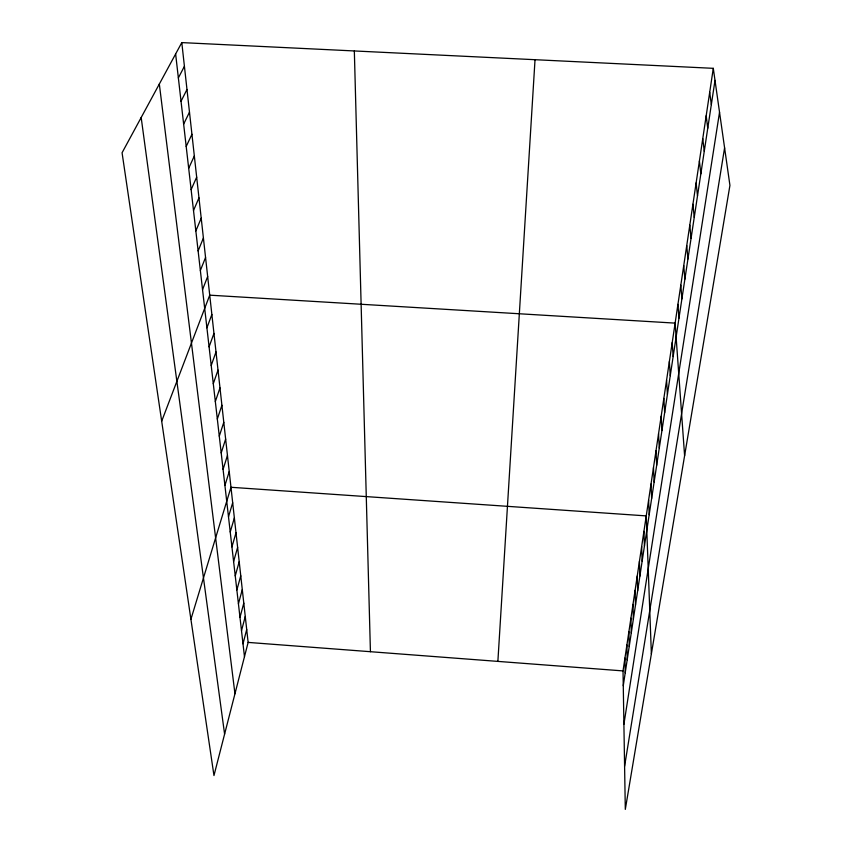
<?xml version="1.0" encoding="UTF-8"?>
<svg xmlns="http://www.w3.org/2000/svg" width="852" height="852" viewBox="0 0 852 852"><rect width="100%" height="100%" fill="white"/><g stroke="black" fill="none" stroke-linecap="round" stroke-linejoin="round"><path stroke-width="1.28" d="M497.877 661.386L535.024 59.704M713.294 68.33L729.93 185.385L625.304 809.4L623.025 670.907L713.294 68.33L181.795 42.6L122.07 152.764L213.969 775.544L248.134 642.408L181.795 42.6M623.27 685.711L715.009 80.376M623.909 724.275L719.535 112.262M624.591 766.257L724.594 147.843M243.001 643.803L246.707 629.553M241.51 630.704L245.259 616.465M239.987 617.37L243.789 603.141M238.432 603.791L242.287 589.584M236.856 589.967L240.765 575.771M235.248 575.877L239.21 561.702M233.608 561.521L237.623 547.378M231.936 546.899L236.004 532.777M230.232 531.989L234.364 517.899M228.496 516.791L232.681 502.744M190.912 619.308L230.977 487.28L646.253 515.897L651.375 653.91M224.917 485.491L229.231 471.529M223.075 469.377L227.452 455.458M221.2 452.934L225.642 439.068M219.284 436.149L223.788 422.347M217.324 419.024L221.903 405.296M215.332 401.548L219.976 387.884M213.288 383.698L218.016 370.109M211.211 365.476L216.003 351.961M209.081 346.849L213.958 333.43M206.908 327.828L211.86 314.505M161.678 421.218L209.73 295.165L675.125 323.121L684.603 455.756M202.542 289.627L207.664 276.517M200.358 270.478L205.556 257.474M198.122 250.914L203.404 238.027M195.843 230.924L201.21 218.165M193.51 210.497L198.963 197.877M191.125 189.623L196.674 177.152M188.686 168.281L194.331 155.959M186.194 146.448L191.934 134.296M183.638 124.126L189.485 112.155M181.029 101.281L186.982 89.492M178.356 77.905L184.415 66.318M248.134 642.408L623.025 670.907M141.176 117.512L224.598 734.126M709.705 92.325L711.335 104.583M706.191 115.755L707.756 128.215M159.324 84.029L234.95 693.762M702.762 138.642L704.263 151.294M175.629 53.974L244.471 656.668M699.407 161.017L700.845 173.84M696.137 182.882L697.5 195.875M692.932 204.256L694.242 217.398M689.801 225.162L691.057 238.443M686.744 245.61L687.937 259.029M683.741 265.611L684.88 279.158M680.812 285.186L681.898 298.86M677.936 304.356L678.98 318.126M672.217 342.568L673.155 356.541M669.363 361.589L670.258 375.657M666.573 380.205L667.425 394.359M663.846 398.427L664.656 412.656M661.173 416.266L661.94 430.569M658.553 433.732L659.278 448.099M655.997 450.836L656.679 465.267M653.484 467.599L654.134 482.083M651.024 484.021L651.631 498.558M648.606 500.113L649.192 514.693M643.931 531.36L644.442 546.015M641.663 546.537L642.142 561.212M639.426 561.415L639.873 576.122M637.243 576.005L637.658 590.745M635.102 590.329L635.486 605.08M354.336 50.95L370.428 651.705M632.993 604.387L633.356 619.159M630.927 618.179L631.268 632.961M628.893 631.726L629.213 646.519M626.902 645.017L627.189 659.821M624.953 658.074L625.219 672.888"/></g></svg>
